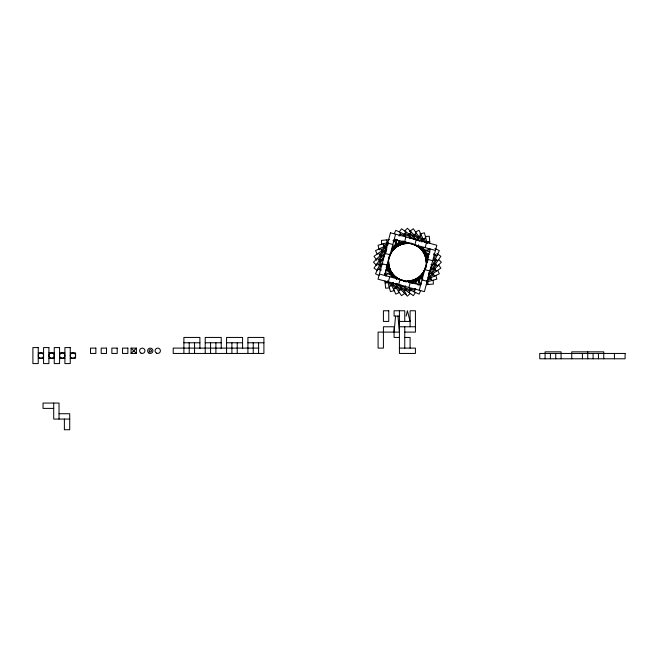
<?xml version="1.0" encoding="UTF-8"?>
<svg xmlns="http://www.w3.org/2000/svg" width="658" height="658" viewBox="0 0 658 658"><rect width="100%" height="100%" fill="white"/><g stroke="black" fill="none" stroke-linecap="round" stroke-linejoin="round"><path stroke-width="0.99" d="M394.093 332.109L395.565 316.103M406.093 316.103L407.425 310.765L410.09 321.433L399.422 321.433M384.56 275.422L395.606 234.19M388.327 281.953L389.709 276.796M404.53 242.103L405.912 236.954M398.633 284.717L400.015 279.56M414.836 244.866L416.218 239.718M408.939 287.472L410.321 282.323M425.142 247.63L426.524 242.473M419.253 290.236L430.299 249.012M383.038 259.013L384.864 254.004M388.055 260.839L389.881 255.83M391.707 250.813L393.525 245.804M395.96 239.117L395.351 240.787L393.681 240.178M385.391 275.957L385.999 274.287L384.33 273.679M399.99 235.852L400.599 234.182L405.608 236.008M414.861 288.574L414.252 290.252L409.243 288.426M428.851 250.139L429.46 248.469M418.891 285.309L419.5 283.639L421.169 284.248M423.152 273.613L421.326 278.63L422.995 279.239M424.969 268.604L426.795 263.587M429.987 270.43L431.812 265.413M433.638 260.395L435.464 255.386L433.786 254.778M385.975 251.405L375.521 273.827L379.041 275.463M394.175 233.829L395.812 230.308L417.353 240.351M388.352 258.939L397.366 239.594M399.011 236.082L400.648 232.562M386.32 275.916L387.447 273.498M409.572 238.689L410.321 237.077M396.363 279.625L397.119 278.013M417.74 246.421L418.488 244.809M404.53 287.357L405.287 285.745M427.404 250.928L428.531 248.51M414.203 291.864L415.708 288.64M417.485 284.832L426.096 266.367M420.676 290.606L419.039 294.118L397.498 284.075M429.287 272.141L439.33 250.599L434.938 248.551M383.968 254.827L385.744 251.751M389.034 256.727L391.255 252.878M393.92 248.255L396.593 243.641L395.047 242.744M404.678 234.964L405.567 233.417L410.189 236.09M426.894 249.834L426.006 251.381L421.383 248.708M410.173 289.471L409.284 291.009L404.662 288.344M420.931 276.171L418.266 280.793L419.804 281.682M423.596 271.548L426.269 266.934M428.662 273.448L430.883 269.599M433.556 264.977L436.221 260.354L434.683 259.466M385.95 251.027L373.991 268.11L377.166 270.339M399.307 231.953L401.528 228.778L419.409 241.297M389.766 254.885L399.784 240.581M403.864 234.75L405.904 231.838M413.619 239.413L414.639 237.957M400.212 286.469L401.232 285.013M408.955 292.588L410.995 289.676M415.075 283.853L425.644 268.752M415.552 292.473L413.323 295.648L396.239 283.688M428.901 273.399L440.86 256.316L436.887 253.536M385.604 250.871L386.748 249.505M389.692 254.301L393.122 250.213M396.552 246.125L399.982 242.037L398.616 240.894M409.457 234.898L410.6 233.532L414.688 236.962M386.106 271.022L387.249 269.657L391.337 273.086M428.745 253.404L427.601 254.769L423.513 251.34M405.402 289.528L404.259 290.894L400.171 287.464M418.299 278.301L414.869 282.389L416.234 283.532M421.729 274.221L424.015 271.491M432.676 269.476L436.106 265.388L434.741 264.245M131.065 353.445L136.403 348.107L131.065 348.107L131.065 353.445L136.403 353.445L136.403 348.107M386.846 248.839L373.473 262.213L376.902 265.643M404.686 231.007L407.425 228.26L420.117 240.951M391.995 251.241L402.285 240.951M408.454 234.774L411.201 232.035M391.082 274.789L392.332 273.531M403.65 292.399L406.397 289.652M412.574 283.475L423.546 272.502M410.173 293.427L407.425 296.166L394.734 283.475M428.687 274.904L441.378 262.213L438.639 259.474M383.82 250.682L379.732 254.111L380.875 255.477M392.02 250.772L395.425 247.91M399.513 244.48L403.601 241.05M414.17 235.663L415.527 234.519L418.957 238.607M397.259 284.675L395.894 285.819L399.324 289.907L400.689 288.763M411.258 283.376L415.346 279.946M419.426 276.516L423.513 273.086M431.031 273.744L435.119 270.315L433.976 268.957M387.101 247.137L373.991 256.316L376.771 260.288M409.35 231.558L413.323 228.778L422.502 241.889M394.134 248.724L403.667 242.054M413.208 235.375L416.382 233.146M398.468 291.28L401.651 289.059M411.184 282.381L420.717 275.702M405.501 292.868L401.528 295.648L392.349 282.537M427.749 277.289L440.86 268.11L438.639 264.935M386.18 246.758L381.558 249.423L382.454 250.969M393.468 248.708L398.09 246.043M402.712 243.378L405.789 241.601M418.677 237.242L420.215 236.354L422.88 240.968L421.342 241.856M393.509 282.57L391.971 283.458L394.636 288.081L396.174 287.192M409.062 282.833L412.147 281.056M416.761 278.383L419.845 276.607M428.671 277.668L433.293 275.003L432.405 273.465M388.269 244.661L375.521 250.599L377.157 254.12M415.519 231.953L419.039 230.308L424.575 242.177M394.923 247.441L406.348 242.111M417.781 236.781L421.293 235.145M425.479 256.743L427.091 255.987M393.558 289.281L396.782 287.785M408.503 282.315L419.056 277.396M399.332 292.481L395.812 294.118L390.276 282.249M427.461 279.362L439.33 273.827L437.693 270.315M387.521 243.912L384.173 245.13L384.782 246.799M396.864 246.191L401.043 244.669M422.839 239.57L424.509 238.961L425.726 242.309M392.012 284.856L390.342 285.465L389.125 282.126M413.816 279.765L417.156 278.548M426.499 280.818L430.677 279.305L430.069 277.627M387.858 242.605L378.021 245.237L379.279 249.925M419.722 234.067L424.402 232.809L427.289 243.583M398.608 245.245L408.914 242.481M422.346 238.887L425.784 237.966M386.978 264.927L388.697 264.475M389.067 286.469L392.818 285.457M405.937 281.945L417.18 278.934M394.2 290.614L390.449 291.617L387.562 280.843M426.993 281.83L436.83 279.189L435.826 275.447M399.809 244.595L404.185 243.822M426.54 242.596L428.292 242.284M386.559 282.142L388.31 281.838M410.666 280.604L415.922 279.675M389.635 239.668L381.418 240.392L381.755 244.258M425.389 236.543L429.255 236.206L429.888 243.452M400.722 244.06L411.357 243.123M426.17 241.831L429.715 241.519M385.136 282.907L389.001 282.57M403.494 281.303L413.158 280.456M389.47 287.883L385.604 288.22L384.971 280.974M426.187 284.675L433.433 284.042L433.096 280.176M403.872 243.542L407.425 243.542M407.425 280.884L410.987 280.884M399.422 316.103L394.093 316.103L394.093 310.765L404.76 310.765L404.76 321.433M399.422 326.771L415.428 326.771M404.76 332.109L415.428 332.109L415.428 310.765L410.099 310.765L410.09 326.771M399.422 337.439L394.093 337.439L394.093 326.771L383.417 326.771L383.417 348.107L378.087 348.107L378.087 332.109L399.422 332.109L397.95 316.103M404.76 337.439L410.09 337.439L410.09 348.107M183.886 342.777L199.892 342.777M205.222 342.777L221.228 342.777M226.566 342.777L242.572 342.777M247.91 342.777L263.907 342.777M258.907 348.107L173.21 348.107L173.21 353.445L263.907 353.445L263.907 337.439L247.91 337.439L247.91 353.445M399.422 348.107L415.428 348.107L415.428 353.445L399.422 353.445L399.422 310.765M38.238 352.91L43.568 352.91M48.906 352.91L54.244 352.91M59.574 352.91L64.912 352.91M70.25 352.91L75.58 352.91L75.58 358.248L70.25 358.248M38.238 358.248L43.568 358.248M48.906 358.248L54.244 358.248M59.574 358.248L64.912 358.248M53.709 408.396L43.033 408.396L43.033 403.066L59.039 403.066L59.039 419.064M59.039 413.734L69.715 413.734L69.715 429.74L64.377 429.74L64.377 419.064M69.715 419.064L53.709 419.064L53.709 403.066M394.224 239.347L435.448 250.394M387.685 243.115L392.842 244.496M427.535 259.318L432.684 260.7M384.93 253.42L390.079 254.802M424.772 269.624L429.929 271.006M382.166 263.735L387.315 265.108M422.008 279.93L427.165 281.311M379.403 274.041L420.626 285.087M410.625 237.826L415.634 239.652M409.638 243.147L413.816 244.669M418.825 246.495L423.842 248.321M382.89 264.639L381.221 264.031L379.395 269.04L381.064 269.648M391.017 276.113L396.026 277.939M401.043 279.765L405.221 281.279M399.217 284.774L404.226 286.6M412.459 243.962L430.044 252.154M433.556 253.799L437.077 255.436M392.916 240.729L396.141 242.234M430.957 264.36L432.569 265.108M418.71 282.192L421.128 283.318M377.774 268.99L380.998 270.496M385.687 272.683L404.152 281.287M414.811 238.755L417.888 240.532M412.911 243.822L416.761 246.043M382.841 260.338L381.303 259.449L378.63 264.072L380.176 264.96M388.853 273.054L393.468 275.718M398.09 278.383L401.939 280.612M396.963 283.894L400.039 285.671M414.762 244.554L429.065 254.572M435.423 259.022L437.8 260.691M392.201 248.296L393.657 249.316M383.17 255L384.626 256.02M377.05 263.743L380.225 265.964M385.794 269.862L399.299 279.321M416.021 245.056L419.426 247.91M383.54 256.102L382.175 254.959L378.745 259.046L380.11 260.19M395.425 276.516L398.83 279.379M417.715 246.092L428.687 257.072M435.094 263.471L437.603 265.988M394.849 245.87L396.108 247.128M384.79 250.895L386.049 252.154M377.248 258.446L379.987 261.185M386.164 267.362L397.136 278.334M131.065 348.107L136.403 353.445M418.299 246.125L421.729 250.213M425.158 254.301L428.021 257.706M386.838 266.729L389.692 270.134M393.122 274.221L395.976 277.627M405.369 292.958L406.512 294.323M420.355 248.124L428.144 259.252M434.453 268.258L436.493 271.17M378.358 253.256L380.587 256.439M386.707 265.174L394.496 276.302M421.819 249.801L423.596 252.878M426.269 257.5L428.045 260.576M387.258 264.623L388.59 266.934M391.255 271.548L393.476 275.398M423.02 251.463L427.527 261.136M433.268 273.448L434.494 276.08M380.357 248.346L381.994 251.866M387.323 263.29L392.242 273.843M423.152 250.813L424.969 255.83M426.795 260.839L427.404 262.509M389.881 268.604L391.403 272.782M424.394 253.396L426.91 262.772M430.76 277.133L431.681 280.571M383.178 243.855L384.099 247.293M387.949 261.662L390.704 271.968M425.043 254.597L425.816 258.972M427.05 281.328L427.355 283.08M387.496 241.354L387.801 243.098M389.034 265.454L389.964 270.709M425.668 256.48L426.433 265.174M427.807 280.958L428.119 284.503M386.731 239.923L387.044 243.468M388.59 261.185L389.265 268.916M614.432 353.445L614.432 358.783M603.756 358.783L603.756 351.849L571.753 351.849L571.753 358.783M598.426 353.445L598.426 358.783M593.088 353.445L593.088 358.783M587.75 351.849L587.75 358.783M582.42 353.445L582.42 358.783M561.077 358.783L561.077 351.849L545.071 351.849L545.071 358.783M555.747 353.445L555.747 358.783M550.409 353.445L550.409 358.783M426.096 260.436L426.096 262.213M404.76 326.771L404.76 348.107M388.755 262.213L388.755 266.663M258.578 342.777L258.578 353.445M253.24 342.44L253.24 353.445M242.572 348.592L242.572 337.439L226.566 337.439L226.566 353.445M237.234 342.777L237.234 353.445M231.904 342.44L231.904 353.445M221.228 348.592L221.228 337.439L205.222 337.439L205.222 353.445M215.898 342.777L215.898 353.445M210.56 342.44L210.56 353.445M199.892 348.592L199.892 337.439L183.886 337.439L183.886 353.445M194.554 342.777L194.554 353.445M189.216 342.44L189.216 353.445M390.449 232.809L378.021 279.189L424.402 291.617L436.83 245.237L390.449 232.809M388.755 310.765L383.417 310.765L383.417 321.433L388.755 321.433L388.755 310.765M38.238 347.58L32.9 347.58L32.9 363.586L38.238 363.586L38.238 347.58M48.906 347.58L43.568 347.58L43.568 363.586L48.906 363.586L48.906 347.58M59.574 347.58L54.244 347.58L54.244 363.586L59.574 363.586L59.574 347.58M70.25 347.58L64.912 347.58L64.912 363.586L70.25 363.586L70.25 347.58M95.854 348.107L90.516 348.107L90.516 353.445L95.854 353.445L95.854 348.107M106.522 348.107L101.192 348.107L101.192 353.445L106.522 353.445L106.522 348.107M117.198 348.107L111.86 348.107L111.86 353.445L117.198 353.445L117.198 348.107M127.866 348.107L122.528 348.107L122.528 353.445L127.866 353.445L127.866 348.107M625.1 353.445L539.741 353.445L539.741 358.783L625.1 358.783L625.1 353.445M71.582 357.886A2.665 2.665 0 0 0 75.58 355.583A2.665 2.665 0 0 0 71.582 353.272A2.665 2.665 0 0 0 71.582 357.886M60.906 357.886A2.665 2.665 0 0 0 64.912 355.583A2.665 2.665 0 0 0 60.906 353.272A2.665 2.665 0 0 0 60.906 357.886M50.238 357.886A2.665 2.665 0 0 0 54.244 355.583A2.665 2.665 0 0 0 50.238 353.272A2.665 2.665 0 0 0 50.238 357.886M39.57 357.886A2.665 2.665 0 0 0 43.568 355.583A2.665 2.665 0 0 0 39.57 353.272A2.665 2.665 0 0 0 39.57 357.886M156.407 353.091A2.665 2.665 0 0 0 160.412 350.78A2.665 2.665 0 0 0 156.407 348.469A2.665 2.665 0 0 0 156.407 353.091M148.774 352.984A2.665 2.665 0 0 0 152.936 350.969A2.665 2.665 0 0 0 149.111 348.378A2.665 2.665 0 0 0 148.774 352.984M149.679 351.808A1.193 1.193 0 0 0 151.463 350.78A1.193 1.193 0 0 0 149.679 349.743A1.193 1.193 0 0 0 149.679 351.808M140.935 353.091A2.665 2.665 0 0 0 144.941 350.78A2.665 2.665 0 0 0 140.935 348.469A2.665 2.665 0 0 0 140.935 353.091"/></g></svg>
